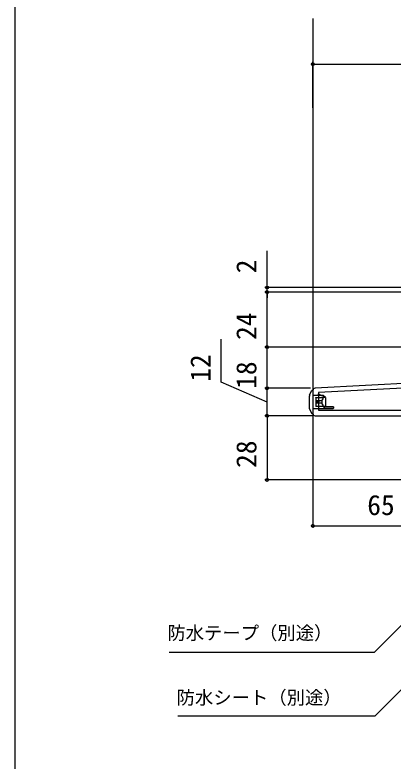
# Model space of a CAD drawing. Units: millimetres, scale not verified. Extents: x -525 to 525, y -782 to 778.
# Drawn here: x -525 to -360, y -121.1 to 204.7 of the extents above; entities that cross this region are included whole.
import ezdxf
from ezdxf.enums import TextEntityAlignment as Align

# ---------------------------------------------------------------- set-up
doc = ezdxf.new("R2010")
doc.units = ezdxf.units.MM
doc.header["$LTSCALE"] = 4
for name, color, linetype in [('0-2_YKK_11', 7, 'Continuous'), ('0-3_YKK_12', 2, 'Continuous'), ('0-4_YKK_13', 4, 'Continuous'), ('0-6_YKK_D', 6, 'Continuous'), ('0-7_YKK_ZWAK', 7, 'Continuous')]:
    doc.layers.add(name, color=color, linetype=linetype)
doc.styles.add('ＭＳ ゴシック', font='')
doc.styles.get('ＭＳ ゴシック').set_extended_font_data('MS Gothic')

msp = doc.modelspace()

# ---------------------------------------------------------------- linework, layer by layer
at = {"layer": '0-2_YKK_11'}
msp.add_line((-395, 40.751), (-395, 30.7), dxfattribs=at)
for points in [[(-394, 29.7), (-333.4, 29.7), (-333.4, 1.7), (-330, 1.7), (-330, 3.6), (-330.5, 4.1), (-331, 4.6), (-331, 29.7), (-280, 29.7), (-280, 31.2), (-267.5, 31.2), (-267.5, 29.7), (-265, 29.7), (-265, 33.7), (-280, 33.7), (-280, 85.7), (-281.8, 85.7), (-281.8, 83.7), (-290, 83.7), (-290, 80.4)], [(-343.785, 58.526), (-342.793, 52.9), (-347.6, 52.9), (-347.6, 58.256), (-347.058, 59.124), (-347.377, 59.7), (-350, 59.7), (-350, 44.058), (-394.052, 41.75)]]:
    msp.add_lwpolyline(points, dxfattribs=at)
msp.add_lwpolyline([(-350, 42.056), (-392.6, 39.823), (-392.6, 32.1), (-350, 32.1)], close=True, dxfattribs=at)
for centre, start, end in [((-394, 40.751), 93.00003, 180), ((-394, 30.7), 180.00001, 269.99999)]:
    msp.add_arc(centre, 1, start, end, dxfattribs=at)
at = {"layer": '0-3_YKK_12'}
msp.add_line((-395, 203.2), (-395, 40.751), dxfattribs=at)
at = {"layer": '0-4_YKK_13'}
for p, q in [((-396.5, 38.7), (-395.583, 40.534)), ((-395.315, 40.7), (-395.287, 40.7)), ((-395.287, 40.7), (-395, 40.7)), ((-395, 40.7), (-395, 39.7)), ((-395, 39.7), (-395, 31.7)), ((-396.5, 38.7), (-396.5, 38.2)), ((-396.5, 33.2), (-396.5, 38.2)), ((-390.5, 38.6), (-395, 38.6)), ((-393.7, 37.7), (-390.264, 37.7)), ((-393.7, 37.596), (-393.7, 37.7)), ((-393.7, 37.596), (-393.7, 36.2)), ((-393.1, 36.2), (-393.7, 36.2)), ((-393.7, 36.2), (-393.7, 35.2)), ((-393.1, 36.2), (-393.1, 35.2)), ((-393.006, 36.2), (-393.1, 36.2)), ((-393.006, 36.2), (-392.813, 36.2)), ((-392.5, 36.2), (-392.813, 36.2)), ((-392.5, 36.2), (-392.5, 35.2)), ((-392.367, 36.2), (-392.5, 36.2)), ((-392.367, 36.2), (-392.186, 36.2)), ((-392.085, 36.2), (-392.186, 36.2)), ((-392.085, 36.2), (-391.941, 36.2)), ((-391.093, 36.2), (-391.941, 36.2)), ((-390.8, 37.7), (-390.5, 37.7)), ((-389.5, 37.7), (-390.5, 38.6)), ((-389.565, 37.7), (-390.264, 37.7)), ((-389.565, 37.7), (-389.5, 37.7)), ((-389.5, 37.7), (-389.5, 33.7)), ((-396.5, 32.7), (-396.5, 33.2)), ((-396.5, 32.7), (-395.583, 30.866)), ((-390.5, 32.7), (-395, 32.7)), ((-393.1, 35.2), (-393.7, 35.2)), ((-393.7, 35.2), (-393.7, 33.804)), ((-393.006, 35.2), (-393.1, 35.2)), ((-392.813, 35.2), (-393.006, 35.2)), ((-392.5, 35.2), (-392.813, 35.2)), ((-392.367, 35.2), (-392.5, 35.2)), ((-392.186, 35.2), (-392.367, 35.2)), ((-392.085, 35.2), (-392.186, 35.2)), ((-391.941, 35.2), (-392.085, 35.2)), ((-390.5, 33.7), (-390.8, 33.7)), ((-390.5, 32.7), (-389.5, 33.7)), ((-386.3, 32.7), (-390.5, 32.7)), ((-389.565, 33.7), (-390.264, 33.7)), ((-389.5, 33.7), (-389.565, 33.7)), ((-386, 33.621), (-389.548, 33.652)), ((-389.548, 33.652), (-386, 33.621)), ((-386.3, 32.7), (-386, 33)), ((-386, 33.621), (-386, 33)), ((-395.287, 30.7), (-395.315, 30.7))]:
    msp.add_line(p, q, dxfattribs=at)
for points in [[(-392.6, 38.6), (-392.6, 39.2), (-391.182, 38.6), (-390, 38.1), (-390, 37.644)], [(-391.093, 36.2), (-391.093, 35.2), (-391.941, 35.2)], [(-390.264, 33.7), (-393.7, 33.7), (-393.7, 33.804)], [(-395, 31.7), (-395, 30.7), (-395.287, 30.7)]]:
    msp.add_lwpolyline(points, dxfattribs=at)
for centre, radius, start, end in [((-395.315, 40.4), 0.3, 90, 153.43495), ((-391.69, 36.767), 0.823, 316.45882, 351.2011), ((-391.505, 34.723), 0.63, 3.21963, 49.12045), ((-395.315, 31), 0.3, 206.56505, 270)]:
    msp.add_arc(centre, radius, start, end, dxfattribs=at)
for centre, major_axis, start_param, end_param in [((-388.711, 35.7), (0, 2.9), 0.8581397, 1.2402914), ((-390.264, 37.4), (0, 0.3), 6.2831853, 7.141325), ((-388.711, 35.7), (0, 2.9), 1.9013013, 2.283453), ((-390.264, 34), (0, 0.3), 2.283453, 3.1415927)]:
    msp.add_ellipse(centre, major_axis=major_axis, ratio=0.789474, start_param=start_param, end_param=end_param, dxfattribs=at)
at = {"layer": '0-6_YKK_D'}
for p, q in [((-395, 164.2), (-395, 184.2)), ((-395, 183.2), (-280, 183.2)), ((-415, 85.7), (-415, 101.755)), ((-281.9, 85.7), (-416, 85.7)), ((-415, 83.699), (-415, 85.7)), ((-344.047, 83.699), (-416, 83.699)), ((-344.047, 83.699), (-416, 83.699)), ((-415, 59.7), (-415, 83.699)), ((-415, 83.699), (-415, 81.149)), ((-350.5, 59.7), (-416, 59.7)), ((-351.5, 59.7), (-416, 59.7)), ((-415, 41.7), (-415, 59.7)), ((-396, 41.7), (-416, 41.7)), ((-397, 41.7), (-416, 41.7)), ((-415, 29.7), (-415, 41.7)), ((-395, 29.7), (-416, 29.7)), ((-398, 29.7), (-416, 29.7)), ((-415, 29.7), (-415, 1.7)), ((-395, 30.2), (-395, -19.3)), ((-333.9, 1.7), (-416, 1.7)), ((-395, -18.3), (-330, -18.3))]:
    msp.add_line(p, q, dxfattribs=at)
for points in [[(-415, 35.7), (-435, 44.39), (-435, 63.117)], [(-331, -36.341), (-332.803, -38.144), (-368.257, -73.598), (-457.695, -73.598)], [(-329, -62.6), (-330.803, -64.403), (-367.918, -101.518), (-453.989, -101.518)]]:
    msp.add_lwpolyline(points, dxfattribs=at)
for centre in [(-395, 183.2), (-415, 85.7), (-415, 83.699), (-415, 83.699), (-415, 59.7), (-415, 59.7), (-415, 41.7), (-415, 41.7), (-415, 29.7), (-415, 29.7), (-415, 1.7), (-395, -18.3)]:
    msp.add_circle(centre, 0.637, dxfattribs=at)
at = {"layer": '0-7_YKK_ZWAK'}
msp.add_line((-525, 747.7), (-525, -782.3), dxfattribs=at)

# ---------------------------------------------------------------- texts
at = {"layer": '0-6_YKK_D', "style": 'ＭＳ ゴシック'}
for s, p in [('2', (-417, 91.914)), ('24', (-417, 62.802)), ('12', (-437, 44.549)), ('18', (-417, 41.461)), ('28', (-417, 6.939))]:
    msp.add_text(s, height=8.798, rotation=90, dxfattribs=at).set_placement(p, align=Align.BOTTOM_LEFT)
for s, height, p in [('65', 8.798, (-371.261, -16.3)), ('防水テープ（別途）', 5.865, (-458.482, -69.824)), ('防水シート（別途）', 5.865, (-454.437, -98.045))]:
    msp.add_text(s, height=height, dxfattribs=at).set_placement(p, align=Align.BOTTOM_LEFT)

doc.saveas('drawing.dxf')
